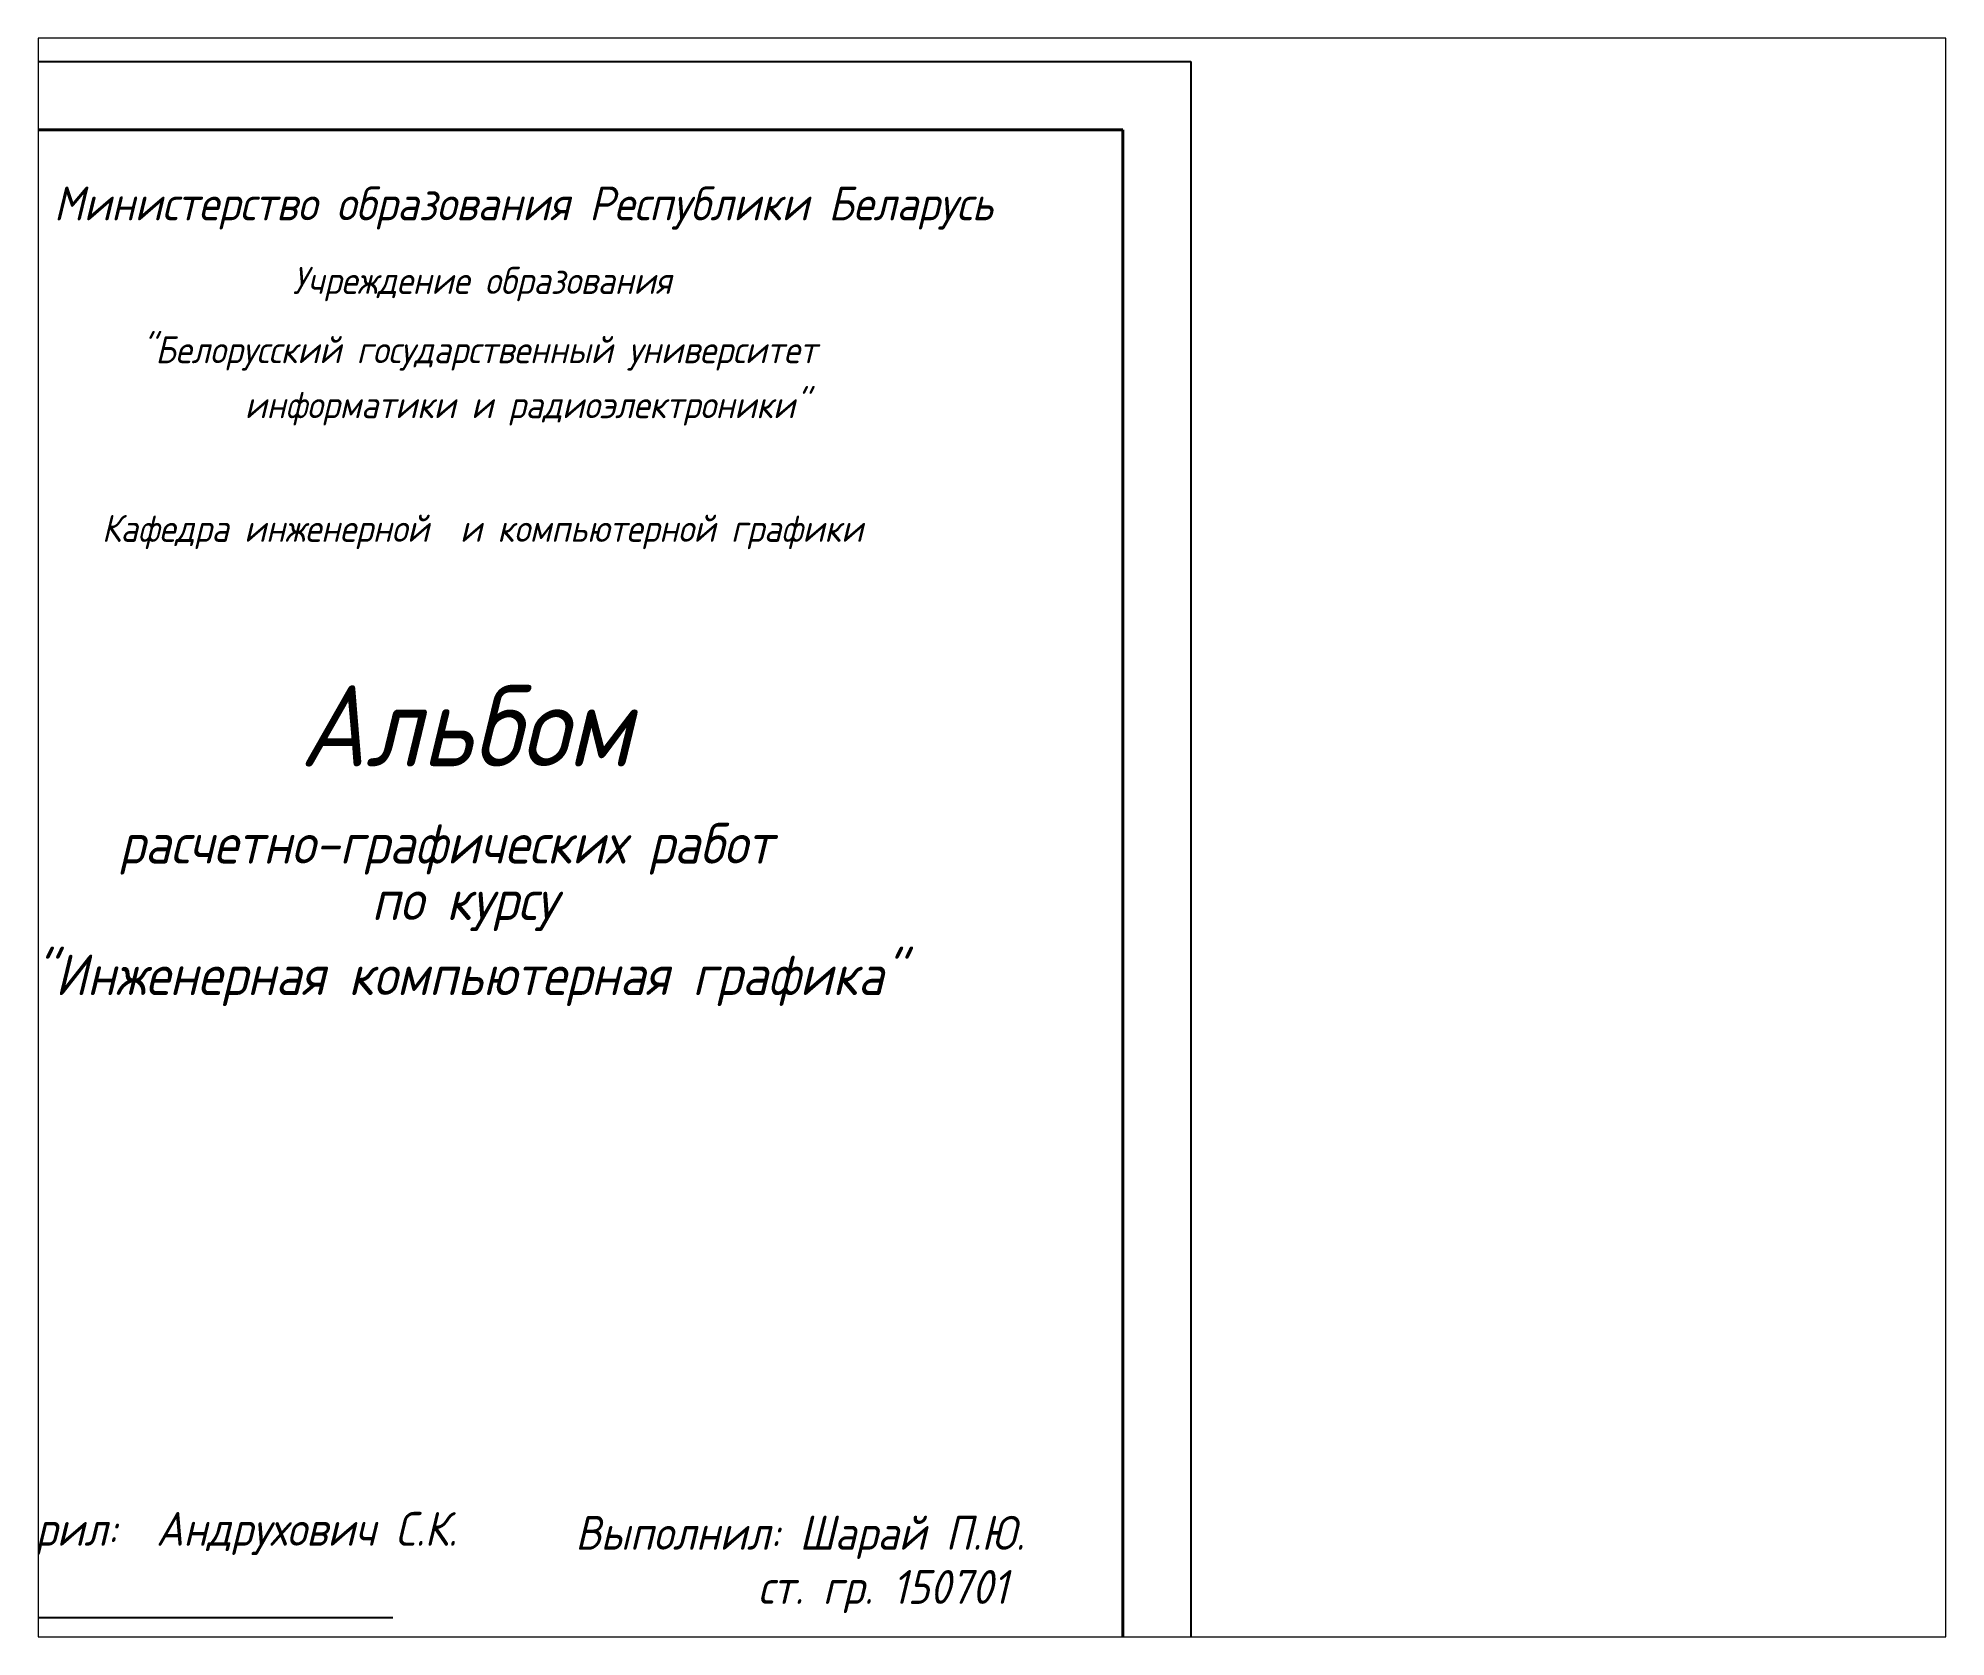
# Paper-space layout 'Layout1' of a CAD drawing. Header units: millimetres. Extents: x 24 to 219, y 20 to 184.
# The model-space entities are those that its viewports show. They can reach past a viewport. Long polylines and large blocks are cut down to what shows.
import ezdxf

# ---------------------------------------------------------------- set-up
doc = ezdxf.new("R2010")
doc.units = ezdxf.units.MM
doc.linetypes.add('ACAD_ISO04W100', pattern=[30, 24, -3, 0, -3])
doc.layers.get('Defpoints').update_dxf_attribs({"color": 5})
doc.layers.add('основн', color=7, linetype='Continuous', lineweight=60)
doc.layers.add('штр пункт', color=7, linetype='ACAD_ISO04W100', lineweight=40)
doc.layers.add('тонкая', color=7, linetype='Continuous')
doc.styles.get("Standard").update_dxf_attribs({"font": 'ISOCPEUI.TTF'})

msp = doc.modelspace()

# ---------------------------------------------------------------- linework, layer by layer
at = {"layer": 'Defpoints'}
for p, q in [((32, 331), (242, 331)), ((242, 331), (242, 34))]:
    msp.add_line(p, q, dxfattribs=at)
at = {"layer": 'основн', "lineweight": 40}
for p, q in [((51.94, 320.91), (231.94, 320.91)), ((231.94, 320.91), (231.94, 43.91))]:
    msp.add_line(p, q, dxfattribs=at)
at = {"layer": 'тонкая'}
msp.add_line((56, 101), (124, 101), dxfattribs=at)

# ---------------------------------------------------------------- texts
at = {"layer": 'тонкая', "width": 0.9}
for s, height, p in [('Министерство образования Республики Беларусь', 5, (73.91, 307.53)), ('Учреждение образования', 4, (109.2, 296.65)), ('"Белорусский государственный университет', 4, (86.86, 286.41)), ('информатики и радиоэлектроники"', 4, (102.12, 278.28)), ('Кафедра инженерной  и компьютерной графики', 4, (81, 260)), ('расчетно-графических работ', 6, (83.55, 212.44)), ('по курсу ', 6, (120.87, 204.09)), ('"Инженерная компьютерная графика"', 6, (71, 193)), ('Проверил:  Андрухович С.К.', 5, (55.11, 111.59)), ('Выполнил: Шарай П.Ю.', 5, (151, 111)), ('ст. гр. 150701', 5, (178, 103))]:
    msp.add_text(s, height=height, dxfattribs=at).set_placement(p)
at = {"layer": 'тонкая', "lineweight": 80, "width": 0.9}
msp.add_text('Альбом ', height=12, dxfattribs=at).set_placement((110.25, 226.8))

psp = doc.layouts.get("Layout1")

# ---------------------------------------------------------------- viewports
at = {"layer": 'штр пункт'}
psp.add_viewport(center=(121.91, 102.16), size=(195.05, 163.45), view_center_point=(212.6, 216.3), view_height=236.3407, dxfattribs=at)

doc.saveas('drawing.dxf')
